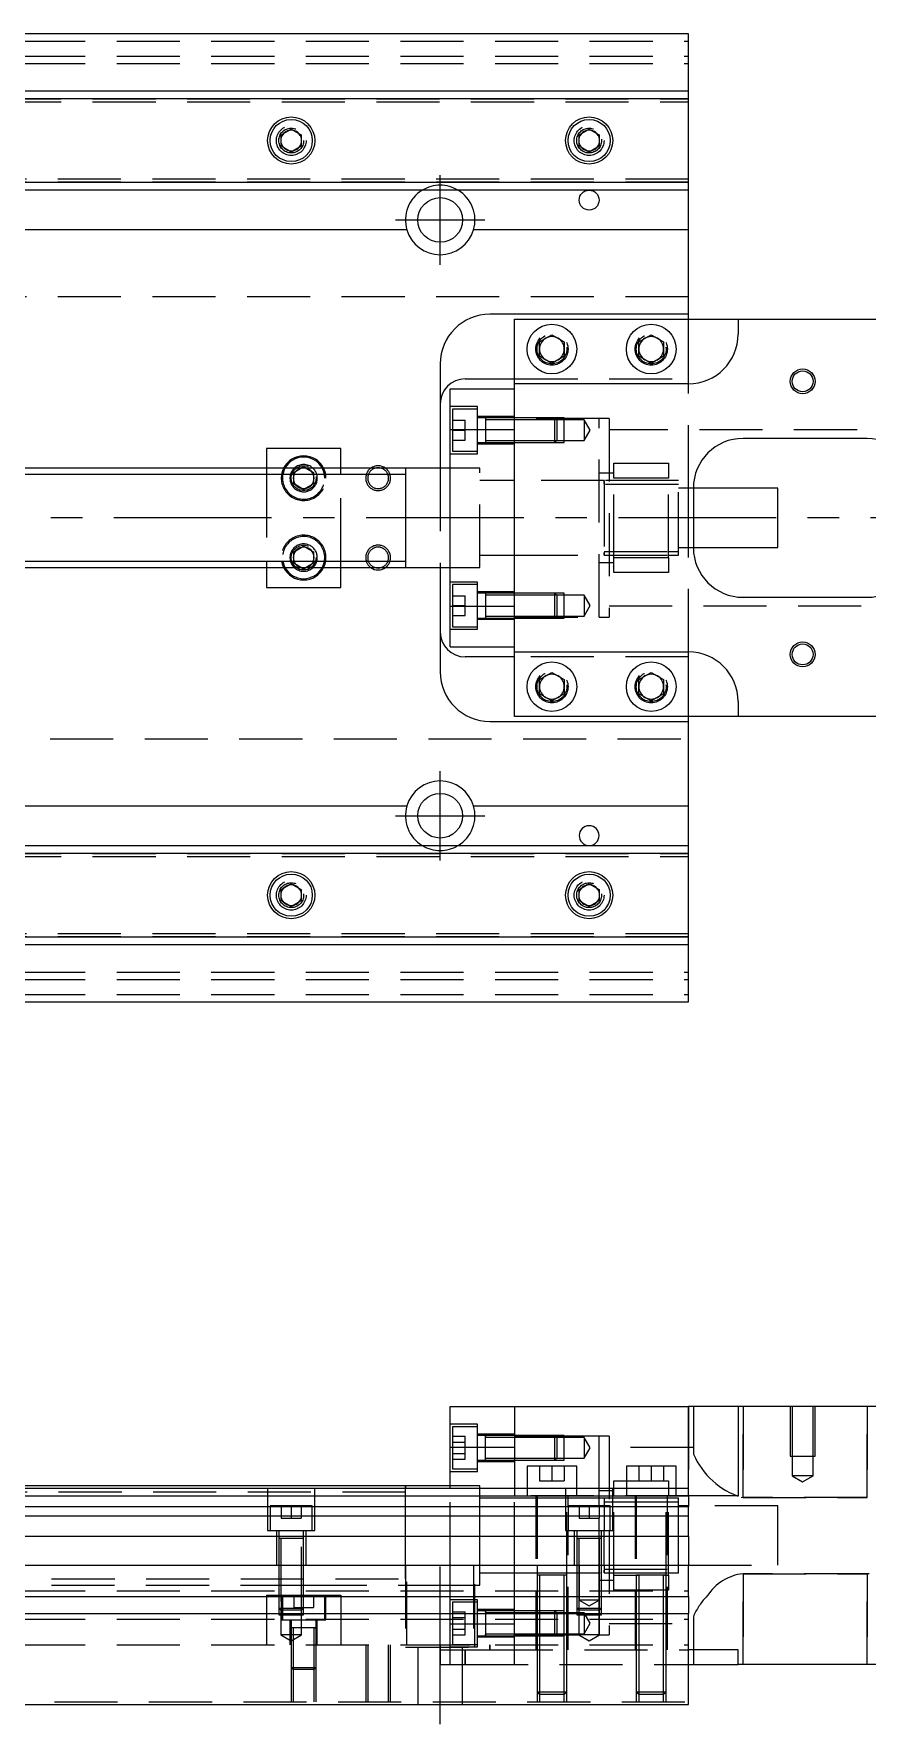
# Model space of a CAD drawing. Extents: x -20 to 1050, y -281 to 102.
# Drawn here: x 688.2 to 856, y -243 to 97.5 of the extents above; entities that cross this region are included whole.
import ezdxf

# ---------------------------------------------------------------- set-up
doc = ezdxf.new("R2010")
doc.units = 0
doc.linetypes.add('CENTER', pattern=[50.8, 31.75, -6.35, 6.35, -6.35])
doc.linetypes.add('DASHED', pattern=[19.05, 12.7, -6.35])
doc.layers.get('0').update_dxf_attribs({"linetype": 'CONTINUOUS'})
doc.layers.add('CENTER', color=1, linetype='CENTER')

msp = doc.modelspace()

# ---------------------------------------------------------------- linework, layer by layer
at = {"color": 3, "linetype": 'DASHED'}
for p, q in [((0, 96), (820, 96)), ((0, 93), (820, 93)), ((0, 91.5), (820, 91.5)), ((509.5, 84.403994), (820, 84.403994)), ((509.5, 83.8), (820, 83.8)), ((737.5, 76), (737.534018, 76.411016)), ((802.483582, 76.286038), (802.5, 76)), ((820, 68.2), (509.5, 68.2)), ((820, 67.596006), (509.5, 67.596006)), ((820, 44.5), (5.640312, 44.5)), ((820, 28), (820, 40)), ((795.477798, 34.364306), (795.5, 34)), ((815.477798, 34.364306), (815.5, 34)), ((785, 28), (820, 28)), ((820, 27), (820, 28)), ((785, 17.78342), (785, 26)), ((820, 6), (820, 27)), ((777.5, 22.42767), (772, 22.42767)), ((772.5, 21.92767), (772.5, 13.42767)), ((777.5, 21.92767), (772.5, 21.92767)), ((777.5, 12.92767), (777.5, 22.42767)), ((772.5, 19.67767), (775, 19.67767)), ((772.5, 17.67767), (775, 17.67767)), ((775, 17.67767), (775, 19.67767)), ((775, 15.67767), (775, 17.67767)), ((785, 20.42767), (777.5, 20.42767)), ((779.1, 20.17767), (777.5, 20.17767)), ((779.1, 20.17767), (779.095, 20.17767)), ((779.1, 20.17767), (779.1, 19.92022)), ((779.105, 20.17767), (779.1, 20.17767)), ((784.99998, 20.17767), (779.1, 20.17767)), ((779.1, 19.92022), (779.1, 15.435068)), ((784.99998, 19.77767), (779.1, 19.77767)), ((793.1, 20.17767), (785, 20.17767)), ((793.1, 20.177664), (785, 20.177664)), ((802, 20), (785, 20)), ((793.5, 19.77767), (785, 19.77767)), ((793.1, 15.17767), (793.1, 20.17767)), ((793.5, 19.77767), (793.1, 20.17767)), ((795, 20.177664), (793.10002, 20.177664)), ((793.5, 19.77767), (793.5, 15.57767)), ((795, 19.77767), (793.50002, 19.77767)), ((795, 15.177674), (795, 20.177664)), ((799, 19.77767), (795, 19.77767)), ((799, 19.77767), (799, 15.57767)), ((800.212436, 17.67767), (799, 19.77767)), ((799, 15.57767), (800.212436, 17.67767)), ((802, -20), (802, 20)), ((804, 20), (802, 20)), ((804, 20), (804, -20)), ((873, 17.75), (804, 17.75)), ((772.5, 15.67767), (775, 15.67767)), ((777.5, 15.17767), (779.1, 15.17767)), ((777.5, 14.92767), (785, 14.92767)), ((779.095, 15.17767), (779.1, 15.17767)), ((779.1, 15.57767), (784.99998, 15.57767)), ((779.1, 15.435068), (779.1, 15.17767)), ((779.1, 15.17767), (779.105, 15.17767)), ((779.1, 15.17767), (784.99998, 15.17767)), ((785, 15.57767), (793.5, 15.57767)), ((785, 15.177674), (793.1, 15.177674)), ((785, 15.17767), (793.1, 15.17767)), ((793.1, 15.17767), (793.5, 15.57767)), ((793.10002, 15.177674), (795, 15.177674)), ((793.50002, 15.57767), (795, 15.57767)), ((795, 15.57767), (799, 15.57767)), ((772, 12.92767), (777.5, 12.92767)), ((772.5, 13.42767), (777.5, 13.42767)), ((805, 11), (816, 11)), ((805, 8), (805, 11)), ((816, 11), (816, 8)), ((735, 10), (735, 8.75)), ((735, 8.75), (735, -8.75)), ((740.5, 9.1547), (741.964102, 10)), ((740.5, 8.75), (740.5, 9.1547)), ((740.5, 6.8453), (740.5, 8.75)), ((742.5, 5.690598), (740.5, 6.8453)), ((744.5, 6.8453), (742.5, 5.690598)), ((743.035898, 10), (744.5, 9.1547)), ((744.5, 9.1547), (744.5, 8.75)), ((744.5, 8.75), (744.5, 6.8453)), ((744.983582, 8.286038), (745, 8)), ((750, 8.75), (750, 10)), ((750, -8.75), (750, 8.75)), ((763, 10), (762.995, 10)), ((763.005, 10), (763, 10)), ((770, 10), (770, -10)), ((778, 10), (772, 10)), ((778, -10), (778, 10)), ((785, 7.5), (778, 7.5)), ((803.005, 7.5), (785, 7.5)), ((805, 9), (802, 9)), ((816, 7.5), (802.995, 7.5)), ((803, 6.950984), (803, 7.5)), ((803, 7.5), (803, 6.951128)), ((803, 6.951128), (803, -6.950984)), ((816, 8), (805, 8)), ((805, -8), (805, 8)), ((816, -8), (816, 8)), ((818, 7.5), (816, 7.5)), ((818, -7.5), (818, 7.5)), ((816, 6.75), (803, 6.75)), ((818, 6.75), (816, 6.75)), ((821, 6), (818, 6)), ((820, -6), (820, 6)), ((740.5, -6.8453), (742.5, -5.690598)), ((742.5, -5.690598), (744.5, -6.8453)), ((803, -6.75), (816, -6.75)), ((816, -6.75), (818, -6.75)), ((818, -6), (821, -6)), ((820, -27), (820, -6)), ((735, -8.75), (735, -10)), ((740, -8), (740.018502, -7.696412)), ((740.5, -8.75), (740.5, -6.8453)), ((740.5, -9.1547), (740.5, -8.75)), ((741.964102, -10), (740.5, -9.1547)), ((744.5, -9.1547), (743.035898, -10)), ((744.5, -6.8453), (744.5, -8.75)), ((744.5, -8.75), (744.5, -9.1547)), ((750, -10), (750, -8.75)), ((762.995, -10), (763, -10)), ((763, -10), (763.005, -10)), ((772, -10), (778, -10)), ((778, -7.5), (785, -7.5)), ((785, -7.5), (803.005, -7.5)), ((802, -9), (805, -9)), ((802.995, -7.5), (816, -7.5)), ((803, -7.499332), (803, -6.950962)), ((803, -6.950984), (803, -7.5)), ((803, -7.5), (803, -7.499332)), ((805, -8), (816, -8)), ((805, -11), (805, -8)), ((816, -7.5), (818, -7.5)), ((816, -8), (816, -11)), ((777.5, -12.92767), (772, -12.92767)), ((772.5, -13.42767), (772.5, -21.92767)), ((777.5, -13.42767), (772.5, -13.42767)), ((777.5, -22.42767), (777.5, -12.92767)), ((816, -11), (805, -11)), ((772.5, -15.67767), (775, -15.67767)), ((775, -17.67767), (775, -15.67767)), ((785, -14.92767), (777.5, -14.92767)), ((779.1, -15.17767), (777.5, -15.17767)), ((779.1, -15.17767), (779.095, -15.17767)), ((779.1, -15.17767), (779.1, -15.435118)), ((784.99998, -15.17767), (779.1, -15.17767)), ((779.105, -15.17767), (779.1, -15.17767)), ((779.1, -15.435118), (779.1, -19.920272)), ((784.99998, -15.57767), (779.1, -15.57767)), ((793.1, -15.17767), (785, -15.17767)), ((793.1, -15.177674), (785, -15.177674)), ((793.5, -15.57767), (785, -15.57767)), ((793.1, -20.17767), (793.1, -15.17767)), ((793.5, -15.57767), (793.1, -15.17767)), ((795, -15.177674), (793.10002, -15.177674)), ((793.5, -15.57767), (793.5, -19.77767)), ((795, -15.57767), (793.50002, -15.57767)), ((795, -20.177664), (795, -15.177674)), ((799, -15.57767), (795, -15.57767)), ((799, -15.57767), (799, -19.77767)), ((800.212436, -17.67767), (799, -15.57767)), ((772.5, -17.67767), (775, -17.67767)), ((772.5, -19.67767), (775, -19.67767)), ((775, -19.67767), (775, -17.67767)), ((777.5, -20.17767), (779.1, -20.17767)), ((777.5, -20.42767), (785, -20.42767)), ((779.095, -20.17767), (779.1, -20.17767)), ((779.1, -19.77767), (784.99998, -19.77767)), ((779.1, -19.920272), (779.1, -20.17767)), ((779.1, -20.17767), (784.99998, -20.17767)), ((779.1, -20.17767), (779.105, -20.17767)), ((785, -26), (785, -17.78342)), ((785, -19.77767), (793.5, -19.77767)), ((785, -20), (802, -20)), ((785, -20.177664), (793.1, -20.177664)), ((785, -20.17767), (793.1, -20.17767)), ((793.1, -20.17767), (793.5, -19.77767)), ((793.10002, -20.177664), (795, -20.177664)), ((793.50002, -19.77767), (795, -19.77767)), ((795, -19.77767), (799, -19.77767)), ((799, -19.77767), (800.212436, -17.67767)), ((802, -20), (804, -20)), ((804, -17.75), (873, -17.75)), ((772, -22.42767), (777.5, -22.42767)), ((772.5, -21.92767), (777.5, -21.92767)), ((820, -28), (820, -27)), ((820, -28), (785, -28)), ((820, -40), (820, -28)), ((795.477798, -33.635694), (795.5, -34)), ((815.477798, -33.635694), (815.5, -34)), ((5.640312, -44.5), (820, -44.5)), ((509.5, -67.596006), (820, -67.596006)), ((509.5, -68.2), (820, -68.2)), ((742.483582, -75.713962), (742.5, -76)), ((802.483582, -75.713962), (802.5, -76)), ((820, -83.8), (509.5, -83.8)), ((820, -84.403994), (509.5, -84.403994)), ((0, -91.5), (820, -91.5)), ((0, -93), (820, -93)), ((0, -96), (820, -96)), ((820, -178.98), (820, -195.48)), ((821, -178.98), (821, -188.274836)), ((831, -197.294786), (831, -178.98)), ((831, -178.98), (831, -197.294786)), ((840.500006, -178.98), (840.500006, -188.98)), ((840.9, -178.98), (840.9, -188.98)), ((845.1, -188.98), (845.1, -178.98)), ((845.499994, -188.98), (845.499994, -178.98)), ((856, -178.98), (856, -197.294786)), ((856, -197.294786), (856, -178.98)), ((777.5, -182.55233), (772, -182.55233)), ((772.5, -183.05233), (772.5, -187.30233)), ((777.5, -183.05233), (772.5, -183.05233)), ((777.5, -187.30233), (777.5, -182.55233)), ((772.5, -184.99293), (775, -184.99293)), ((772.5, -186.14763), (775, -186.14763)), ((775, -186.14763), (775, -184.99293)), ((775, -188.457032), (775, -186.14763)), ((785, -184.55233), (777.5, -184.55233)), ((779.105, -184.80233), (777.5, -184.80233)), ((784.99998, -184.80233), (779.095, -184.80233)), ((779.1, -184.80233), (779.1, -185.05978)), ((779.1, -189.80233), (779.1, -184.80233)), ((784.99998, -185.20233), (779.1, -185.20233)), ((793.1, -184.80233), (785, -184.80233)), ((793.100006, -184.802336), (785, -184.802336)), ((793.27767, -184.98), (785, -184.98)), ((793.5, -185.20233), (785, -185.20233)), ((793.1, -187.30233), (793.1, -184.80233)), ((793.5, -185.20233), (793.1, -184.80233)), ((795, -184.802336), (793.10002, -184.802336)), ((802, -184.98), (793.27767, -184.98)), ((793.5, -185.20233), (793.5, -187.30233)), ((795, -185.20233), (793.50002, -185.20233)), ((795, -189.802326), (795, -184.802336)), ((799, -185.20233), (795, -185.20233)), ((799, -185.20233), (799, -187.30233)), ((800.212436, -187.30233), (799, -185.20233)), ((802, -195.48), (802, -184.98)), ((804, -184.98), (802, -184.98)), ((804, -184.98), (804, -224.98)), ((821, -187.23), (804, -187.23)), ((772.5, -187.30233), (772.5, -191.55233)), ((772.5, -188.457032), (775, -188.457032)), ((772.5, -189.611732), (775, -189.611732)), ((775, -189.611732), (775, -188.457032)), ((777.5, -192.05233), (777.5, -187.30233)), ((777.5, -189.80233), (779.105, -189.80233)), ((777.5, -190.05233), (785, -190.05233)), ((779.095, -189.80233), (784.99998, -189.80233)), ((779.1, -189.40233), (784.99998, -189.40233)), ((785, -189.40233), (793.5, -189.40233)), ((785, -189.802326), (793.100006, -189.802326)), ((785, -189.80233), (793.1, -189.80233)), ((793.1, -189.80233), (793.1, -187.30233)), ((793.1, -189.80233), (793.5, -189.40233)), ((793.10002, -189.802326), (795, -189.802326)), ((793.5, -187.30233), (793.5, -189.40233)), ((793.50002, -189.40233), (795, -189.40233)), ((795, -189.40233), (799, -189.40233)), ((799, -187.30233), (799, -189.40233)), ((799, -189.40233), (800.212436, -187.30233)), ((821, -188.274836), (821.035862, -188.603408)), ((840.500006, -188.98), (845.499994, -188.98)), ((840.9, -188.98), (840.9, -192.98)), ((845.1, -192.98), (845.1, -188.98)), ((772, -192.05233), (777.5, -192.05233)), ((772.5, -191.55233), (777.5, -191.55233)), ((790, -190.98), (790, -193.98)), ((790, -193.98), (792.5, -193.98)), ((792.5, -190.98), (792.5, -193.98)), ((792.5, -193.98), (795, -193.98)), ((795, -190.98), (795, -193.98)), ((805, -193.98), (807.5, -193.98)), ((805, -195.48), (805, -193.98)), ((807.5, -193.98), (810, -193.98)), ((810, -190.98), (810, -193.98)), ((810, -193.98), (812.5, -193.98)), ((812.5, -190.98), (812.5, -193.98)), ((812.5, -193.98), (815, -193.98)), ((815, -190.98), (815, -193.98)), ((815, -193.98), (816, -193.98)), ((816, -193.98), (816, -195.48)), ((845.1, -192.98), (840.9, -192.98)), ((840.9, -192.98), (843, -194.192436)), ((843, -194.192436), (845.1, -192.98)), ((763, -196.23), (25, -196.23)), ((735.25, -195.48), (735.25, -203.98)), ((744.75, -203.98), (744.75, -195.48)), ((763, -205.180066), (763, -195.477168)), ((778, -194.98), (772, -194.98)), ((772, -210.98), (772, -195.48)), ((778, -204.98), (778, -194.98)), ((778, -204.98), (778, -194.98)), ((785, -195.48), (785, -196.98)), ((820, -196.98), (785, -196.98)), ((785, -210.98), (785, -196.98)), ((787.5, -195.48), (787.5, -196.98)), ((789.25, -196.98), (789.25, -227.98)), ((789.5, -196.98), (789.5, -210.98)), ((795.25, -195.48), (795.25, -203.98)), ((795.5, -212.985), (795.5, -196.98)), ((795.75, -198.98), (795.75, -196.98)), ((797.5, -196.98), (797.5, -195.48)), ((802, -196.98), (802, -195.48)), ((805, -195.98), (802, -195.98)), ((802, -198.98), (802, -196.98)), ((804.75, -203.98), (804.75, -195.48)), ((805, -196.98), (805, -195.48)), ((805, -212.98), (805, -196.98)), ((807.5, -195.48), (807.5, -196.98)), ((809.25, -196.98), (809.25, -227.98)), ((809.5, -196.98), (809.5, -212.985)), ((815.5, -212.985), (815.5, -196.98)), ((815.75, -227.98), (815.75, -196.98)), ((816, -195.48), (816, -196.98)), ((816, -212.98), (816, -196.98)), ((817.5, -196.98), (817.5, -195.48)), ((830.61503, -197.279374), (831, -197.294786)), ((856, -197.294786), (831, -197.294786)), ((831, -197.294786), (856, -197.294786)), ((744.25, -198.98), (735.75, -198.98)), ((735.75, -198.98), (735.75, -203.98)), ((738, -198.98), (738, -201.48)), ((740, -198.98), (740, -201.48)), ((742, -198.98), (742, -201.48)), ((744.25, -203.98), (744.25, -198.98)), ((785, -197.48), (778, -197.48)), ((789.5, -197.48), (785, -197.48)), ((795.5, -197.48), (789.5, -197.48)), ((802, -197.48), (795.5, -197.48)), ((804.25, -198.98), (795.75, -198.98)), ((795.75, -198.98), (795.75, -203.98)), ((798, -198.98), (798, -201.48)), ((800, -198.98), (800, -201.48)), ((803, -197.48), (802, -197.48)), ((802, -198.98), (802, -201.48)), ((803, -197.48), (802.995, -197.48)), ((803, -197.48), (803, -198.029038)), ((805, -197.48), (803, -197.48)), ((803.005, -197.48), (803, -197.48)), ((803, -198.029038), (803, -198.97884)), ((805, -198.23), (803, -198.23)), ((803, -198.97884), (803, -203.879728)), ((804.25, -203.98), (804.25, -198.98)), ((809.5, -197.48), (805, -197.48)), ((809.5, -198.23), (805, -198.23)), ((815.5, -197.48), (809.5, -197.48)), ((815.5, -198.23), (809.5, -198.23)), ((816, -197.48), (815.5, -197.48)), ((816, -198.23), (815.5, -198.23)), ((818, -197.48), (816, -197.48)), ((818, -198.23), (816, -198.23)), ((818, -204.98), (818, -197.48)), ((820, -198.98), (818, -198.98)), ((838, -198.98), (820, -198.98)), ((838, -204.98), (838, -198.98)), ((735.25, -203.98), (744.75, -203.98)), ((737, -203.98), (737, -210.98)), ((737.5, -203.98), (737.5, -205.58)), ((738, -201.48), (740, -201.48)), ((740, -201.48), (742, -201.48)), ((742.5, -205.58), (742.5, -203.98)), ((743, -210.98), (743, -203.98)), ((795.25, -203.98), (804.75, -203.98)), ((795.75, -227.98), (795.75, -203.98)), ((797, -203.98), (797, -210.98)), ((797.5, -203.98), (797.5, -205.58)), ((798, -201.48), (800, -201.48)), ((800, -201.48), (802, -201.48)), ((802, -204.98), (802, -201.48)), ((802.5, -205.58), (802.5, -203.98)), ((803, -210.98), (803, -203.98)), ((737.5, -205.575), (737.5, -205.58)), ((742.5, -205.58), (737.5, -205.58)), ((737.5, -205.58), (737.5, -205.585)), ((737.5, -205.58), (737.5, -210.97998)), ((737.9, -205.58), (737.9, -219.98)), ((742.1, -219.98), (742.1, -205.58)), ((742.5, -205.58), (742.5, -205.575)), ((742.5, -205.585), (742.5, -205.58)), ((742.5, -210.97998), (742.5, -205.58)), ((763, -213.73), (763, -205.180066)), ((778, -214.98), (778, -204.98)), ((778, -214.98), (778, -204.98)), ((797.5, -205.575), (797.5, -205.58)), ((797.5, -205.58), (797.757448, -205.58)), ((802.5, -205.58), (797.5, -205.58)), ((797.5, -205.58), (797.5, -205.585)), ((797.5, -205.58), (797.5, -210.97998)), ((797.9, -205.58), (797.9, -210.97998)), ((802, -210.98), (802, -204.98)), ((802.1, -210.97998), (802.1, -205.58)), ((802.5, -205.58), (802.5, -205.575)), ((802.5, -205.585), (802.5, -205.58)), ((802.5, -210.97998), (802.5, -205.58)), ((818, -212.48), (818, -204.98)), ((838, -210.98), (838, -204.98)), ((737.5, -210.98), (737.5, -217.28)), ((737.500006, -210.98), (737.500006, -217.28)), ((742.499994, -217.28), (742.499994, -210.98)), ((742.5, -217.28), (742.5, -210.98)), ((763, -210.98), (763, -227.48)), ((763.291796, -226.98), (763.291796, -210.98)), ((772, -217.28), (772, -210.98)), ((776.708204, -210.98), (776.708204, -226.98)), ((777, -227.48), (777, -210.98)), ((785, -217.28), (785, -210.98)), ((789.5, -210.98), (789.5, -212.98)), ((797.5, -210.98), (797.5, -217.28)), ((797.500006, -210.98), (797.500006, -217.28)), ((797.9, -210.98), (797.9, -217.28)), ((798, -210.98), (798, -217.98)), ((802, -217.98), (802, -210.98)), ((802.1, -217.28), (802.1, -210.98)), ((802.499994, -217.28), (802.499994, -210.98)), ((802.5, -217.28), (802.5, -210.98)), ((803, -211.081716), (803, -211.931128)), ((820, -210.98), (838, -210.98)), ((25, -213.73), (763, -213.73)), ((778, -212.48), (785, -212.48)), ((785, -212.48), (789.5, -212.48)), ((789.5, -212.48), (803.005, -212.48)), ((789.5, -212.975), (789.5, -212.98)), ((795.5, -212.98), (789.5, -212.98)), ((789.5, -212.98), (789.5, -212.985)), ((789.5, -212.98), (789.5, -217.28)), ((790, -212.98), (790, -217.28)), ((795, -220.68), (795, -212.98)), ((795.5, -220.68), (795.5, -212.975)), ((802, -213.98), (805, -213.98)), ((802.995, -212.48), (816, -212.48)), ((803, -211.73), (818, -211.73)), ((803, -212.479332), (803, -211.930962)), ((803, -211.931128), (803, -212.48)), ((803, -212.48), (803, -212.479332)), ((803.005, -212.48), (816, -212.48)), ((805, -212.98), (809.39999, -212.98)), ((805, -215.98), (805, -212.98)), ((809.39999, -212.98), (809.499994, -212.98)), ((809.5, -212.975), (809.5, -220.68)), ((809.5, -212.98), (809.84965, -212.98)), ((809.849602, -212.98), (809.5, -212.98)), ((815.15035, -212.98), (809.849602, -212.98)), ((815.150204, -212.98), (815.5, -212.98)), ((815.5, -212.98), (815.15035, -212.98)), ((815.5, -220.68), (815.5, -212.975)), ((815.500006, -212.98), (815.60001, -212.98)), ((815.60001, -212.98), (816, -212.98)), ((816, -212.48), (818, -212.48)), ((816, -212.98), (816, -215.98)), ((831, -212.665214), (856, -212.665214)), ((856, -212.665214), (831, -212.665214)), ((831, -230.98), (831, -212.665214)), ((831, -212.665214), (831, -230.98)), ((856, -212.665214), (856, -230.98)), ((856, -230.98), (856, -212.665214)), ((856.383512, -212.680578), (856, -212.665214)), ((0, -216.13), (820, -216.13)), ((425, -214.98), (737.5, -214.98)), ((735, -216.98), (735, -217.28)), ((735, -216.98), (737.5, -216.98)), ((735, -217.28), (735, -220.68)), ((737.5, -214.98), (737.9, -214.98)), ((737.5, -216.98), (737.9, -216.98)), ((737.5, -217.28), (737.5, -219.58)), ((737.500006, -217.28), (737.500006, -219.580006)), ((737.9, -214.98), (742.1, -214.98)), ((737.9, -216.98), (742.1, -216.98)), ((738, -216.98), (738, -221.98)), ((738.25, -216.98), (738.25, -217.28)), ((738.25, -217.28), (738.25, -219.98)), ((740.5, -216.98), (740.5, -219.48)), ((742.1, -214.98), (742.5, -214.98)), ((742.1, -216.98), (742.5, -216.98)), ((742.499994, -219.580006), (742.499994, -217.28)), ((742.5, -214.98), (763.005, -214.98)), ((742.5, -216.98), (750, -216.98)), ((742.5, -219.58), (742.5, -217.28)), ((744.5, -216.98), (744.5, -219.48)), ((746.75, -217.28), (746.75, -216.98)), ((746.75, -220.68), (746.75, -217.28)), ((747, -221.98), (747, -216.98)), ((750, -216.98), (750, -217.28)), ((750, -217.28), (750, -220.68)), ((762.995, -214.98), (763.291796, -214.98)), ((763.291796, -214.98), (772, -214.98)), ((772, -214.98), (778, -214.98)), ((772, -220.68), (772, -217.28)), ((785, -220.68), (785, -217.28)), ((789.5, -217.28), (789.5, -220.68)), ((790, -217.28), (790, -220.68)), ((797.5, -217.28), (797.5, -219.58)), ((797.500006, -217.28), (797.500006, -219.580006)), ((797.9, -217.28), (797.9, -219.98)), ((802.1, -219.98), (802.1, -217.28)), ((802.499994, -219.580006), (802.499994, -217.28)), ((802.5, -219.58), (802.5, -217.28)), ((816, -215.98), (805, -215.98)), ((735, -220.68), (735, -226.98)), ((737.5, -219.58), (742.5, -219.58)), ((737.5, -219.58), (737.9, -219.98)), ((737.500006, -219.58002), (737.500006, -220.68)), ((737.500006, -220.68), (737.500006, -220.98)), ((737.500006, -220.98), (742.499994, -220.98)), ((742.1, -219.98), (737.9, -219.98)), ((737.9, -219.98002), (737.9, -220.98)), ((737.9, -220.98), (737.9, -224.98)), ((738.25, -219.98), (738.25, -220.68)), ((738.25, -220.68), (738.25, -220.98)), ((738.25, -220.98), (738.25, -221.98)), ((740.5, -219.48), (742.5, -219.48)), ((742.1, -219.98), (742.5, -219.58)), ((742.1, -220.98), (742.1, -219.98002)), ((742.1, -224.98), (742.1, -220.98)), ((742.499994, -220.68), (742.499994, -219.58002)), ((742.499994, -220.98), (742.499994, -220.68)), ((742.5, -219.48), (744.5, -219.48)), ((746.75, -221.98), (746.75, -220.68)), ((750, -220.68), (750, -226.98)), ((777.5, -217.90767), (772, -217.90767)), ((772, -222.76342), (772, -220.68)), ((772.5, -218.40767), (772.5, -220.68)), ((777.5, -218.40767), (772.5, -218.40767)), ((772.5, -220.348268), (775, -220.348268)), ((772.5, -220.68), (772.5, -222.65767)), ((775, -221.502968), (775, -220.348268)), ((777.5, -222.65767), (777.5, -217.90767)), ((785, -219.90767), (777.5, -219.90767)), ((779.105, -220.15767), (777.5, -220.15767)), ((784.99998, -220.15767), (779.095, -220.15767)), ((779.1, -220.15767), (779.1, -220.415118)), ((779.1, -220.415136), (779.1, -220.15767)), ((779.1, -220.415118), (779.1, -220.679906)), ((784.99998, -220.55767), (779.1, -220.55767)), ((779.1, -220.679906), (779.1, -222.65767)), ((789.5, -220.15767), (785, -220.15767)), ((789.5, -220.157674), (785, -220.157674)), ((789.5, -220.55767), (785, -220.55767)), ((785, -227.98), (785, -220.68)), ((790, -220.15767), (789.5, -220.15767)), ((790, -220.157674), (789.5, -220.157674)), ((790, -220.55767), (789.5, -220.55767)), ((789.5, -220.68), (789.5, -227.97998)), ((793.1, -220.15767), (790, -220.15767)), ((793.100006, -220.157674), (790, -220.157674)), ((793.5, -220.55767), (790, -220.55767)), ((790, -220.68), (790, -227.97998)), ((793.1, -220.68), (793.1, -220.15767)), ((793.5, -220.55767), (793.1, -220.15767)), ((793.1, -222.65767), (793.1, -220.68)), ((795, -220.157674), (793.10002, -220.157674)), ((793.5, -220.55767), (793.5, -220.68)), ((793.5, -220.68), (793.5, -222.65767)), ((795, -220.55767), (793.50002, -220.55767)), ((799, -220.55767), (795, -220.55767)), ((795, -227.97998), (795, -220.68)), ((795.5, -227.97998), (795.5, -220.68)), ((797.5, -219.58), (802.5, -219.58)), ((797.5, -219.58), (797.9, -219.98)), ((797.500006, -219.58002), (797.500006, -220.68)), ((797.500006, -220.68), (797.500006, -220.98)), ((797.500006, -220.98), (802.499994, -220.98)), ((802.1, -219.98), (797.9, -219.98)), ((797.9, -219.98002), (797.9, -220.98)), ((797.9, -220.98), (797.9, -224.98)), ((802, -217.98), (798, -217.98)), ((798, -217.98), (800, -219.1347)), ((799, -220.55767), (799, -222.65767)), ((800.212436, -222.65767), (799, -220.55767)), ((800, -219.1347), (802, -217.98)), ((802, -219.98), (802, -217.98)), ((802, -220.68), (802, -219.98)), ((802, -220.98), (802, -220.68)), ((802, -224.98), (802, -220.98)), ((802.1, -219.98), (802.5, -219.58)), ((802.1, -220.98), (802.1, -219.98002)), ((802.1, -224.98), (802.1, -220.98)), ((802.499994, -220.68), (802.499994, -219.58002)), ((802.499994, -220.98), (802.499994, -220.68)), ((809.5, -220.68), (809.5, -227.97998)), ((815.5, -227.97998), (815.5, -220.68)), ((821.119076, -221.049652), (821.02814, -221.396646)), ((0, -221.83), (820, -221.83)), ((738, -221.98), (747, -221.98)), ((739.75, -221.98), (739.75, -226.98)), ((740, -221.98), (740, -223.58)), ((740, -223.575), (740, -223.58)), ((745, -223.58), (740, -223.58)), ((740, -223.58), (740, -223.585)), ((740, -223.58), (740, -226.97998)), ((740.4, -223.58), (740.4, -231.98)), ((744.6, -231.98), (744.6, -223.58)), ((744.742602, -223.58), (745, -223.58)), ((745, -223.58), (745, -221.98)), ((745, -223.58), (745, -223.575)), ((745, -223.585), (745, -223.58)), ((745, -226.97998), (745, -223.58)), ((745.25, -226.98), (745.25, -221.98)), ((772, -222.76342), (776.708204, -222.76342)), ((772, -226.98), (772, -222.76342)), ((772.5, -221.502968), (775, -221.502968)), ((772.5, -222.65767), (772.5, -226.90767)), ((772.5, -223.81237), (775, -223.81237)), ((775, -223.81237), (775, -221.502968)), ((775, -224.96707), (775, -223.81237)), ((776.708204, -222.76342), (785, -222.76342)), ((777.5, -227.40767), (777.5, -222.65767)), ((779.1, -222.65767), (779.1, -224.900272)), ((793.1, -225.15767), (793.1, -222.65767)), ((793.5, -222.65767), (793.5, -224.75767)), ((799, -222.65767), (799, -224.75767)), ((799, -224.75767), (800.212436, -222.65767)), ((804, -222.73), (821, -222.73)), ((821.02814, -221.396646), (821, -221.685164)), ((821, -221.685164), (821, -230.98)), ((0, -226.98), (820, -226.98)), ((742.1, -224.98), (737.9, -224.98)), ((737.9, -224.98), (740, -226.192436)), ((740, -226.192436), (742.1, -224.98)), ((740, -226.98), (740, -231.58)), ((740.000006, -226.98), (740.000006, -231.580006)), ((744.999994, -231.580006), (744.999994, -226.98)), ((745, -231.58), (745, -226.98)), ((755.000006, -226.98), (755.000006, -238.48)), ((755.4, -226.98), (755.4, -238.48)), ((759.6, -238.48), (759.6, -226.98)), ((759.999994, -238.48), (759.999994, -226.98)), ((763, -227.48), (777, -227.48)), ((763.291796, -226.98), (776.708204, -226.98)), ((765.5, -227.48), (765.5, -238.98)), ((770, -226.98), (770, -227.98)), ((770, -227.98), (780, -227.98)), ((770, -227.98), (770, -230.98)), ((772, -230.98), (772, -226.98)), ((772, -227.40767), (777.5, -227.40767)), ((772.5, -224.96707), (775, -224.96707)), ((772.5, -226.90767), (777.5, -226.90767)), ((774.5, -238.98), (774.5, -227.48)), ((775, -230.98), (775, -227.98)), ((775, -227.98), (775, -230.98)), ((777.5, -225.15767), (779.105, -225.15767)), ((777.5, -225.40767), (785, -225.40767)), ((779.095, -225.15767), (784.99998, -225.15767)), ((779.1, -224.75767), (784.99998, -224.75767)), ((779.1, -225.15767), (779.1, -224.90022)), ((779.1, -225.15767), (779.1, -224.90022)), ((779.1, -224.900272), (779.1, -225.15767)), ((779.1, -224.900272), (779.1, -225.15767)), ((780, -227.98), (780, -226.98)), ((780, -226.98), (780, -227.98)), ((780, -227.98), (820, -227.98)), ((785, -224.75767), (789.5, -224.75767)), ((785, -224.98), (789.5, -224.98)), ((785, -225.157664), (789.5, -225.157664)), ((785, -225.15767), (789.5, -225.15767)), ((785, -230.98), (785, -227.98)), ((789.5, -224.75767), (790, -224.75767)), ((789.5, -224.98), (790, -224.98)), ((789.5, -225.157664), (790, -225.157664)), ((789.5, -225.15767), (790, -225.15767)), ((789.5, -227.98), (789.5, -236.48)), ((789.500006, -227.98), (789.500006, -236.480006)), ((790, -224.75767), (793.5, -224.75767)), ((790, -224.98), (793.27767, -224.98)), ((790, -225.157664), (793.100006, -225.157664)), ((790, -225.15767), (793.1, -225.15767)), ((790, -227.98), (790, -236.98)), ((793.1, -225.15767), (793.5, -224.75767)), ((793.10002, -225.157664), (795, -225.157664)), ((793.27767, -224.98), (795, -224.98)), ((793.50002, -224.75767), (795, -224.75767)), ((795, -224.75767), (799, -224.75767)), ((795, -224.98), (795.5, -224.98)), ((795, -236.98), (795, -227.98)), ((795.499994, -236.480006), (795.499994, -227.98)), ((795.5, -224.98), (797.9, -224.98)), ((795.5, -236.48), (795.5, -227.98)), ((802.1, -224.98), (797.9, -224.98)), ((797.9, -224.98), (800, -226.192436)), ((800, -226.192436), (802.1, -224.98)), ((802.1, -224.98), (804, -224.98)), ((809.5, -227.98), (809.5, -236.48)), ((809.500006, -227.98), (809.500006, -236.480006)), ((815.499994, -236.480006), (815.499994, -227.98)), ((815.5, -236.48), (815.5, -227.98)), ((770, -230.98), (775, -230.98)), ((775, -230.98), (820, -230.98)), ((740, -231.58), (745, -231.58)), ((740, -231.58), (740.4, -231.98)), ((740.000006, -231.58002), (740.000006, -238.48)), ((744.6, -231.98), (740.4, -231.98)), ((740.4, -231.98002), (740.4, -238.48)), ((744.6, -231.98), (745, -231.58)), ((744.6, -238.48), (744.6, -231.98002)), ((744.999994, -238.48), (744.999994, -231.58002)), ((789.5, -236.48), (795.5, -236.48)), ((789.5, -236.48), (790, -236.98)), ((789.500006, -236.48002), (789.500006, -238.48)), ((795, -236.98), (790, -236.98)), ((790, -236.98002), (790, -238.48)), ((795, -236.98), (795.5, -236.48)), ((795, -238.48), (795, -236.98002)), ((795.499994, -238.48), (795.499994, -236.48002)), ((809.5, -236.48), (815.5, -236.48)), ((809.5, -236.48), (810, -236.98)), ((809.500006, -236.48002), (809.500006, -238.48)), ((815, -236.98), (810, -236.98)), ((810, -236.98002), (810, -238.48)), ((815, -236.98), (815.5, -236.48)), ((815, -238.48), (815, -236.98002)), ((815.499994, -238.48), (815.499994, -236.48002)), ((6.499992, -238.48), (820, -238.48))]:
    msp.add_line(p, q, dxfattribs=at)
at = {"color": 7, "linetype": 'CONTINUOUS'}
for p, q in [((820, 97.5), (510, 97.5)), ((820, 86), (820, 97.5)), ((510, 86), (820, 86)), ((820, 84.460392), (820, 86)), ((510, 84.460392), (820, 84.460392)), ((820, 67.539608), (820, 84.460392)), ((738, 77.1547), (740, 78.309402)), ((738, 74.8453), (738, 77.1547)), ((740, 78.309402), (742, 77.1547)), ((742, 77.1547), (742, 74.8453)), ((798, 77.1547), (800, 78.309402)), ((798, 74.8453), (798, 77.1547)), ((800, 78.309402), (802, 77.1547)), ((802, 77.1547), (802, 74.8453)), ((740, 73.690598), (738, 74.8453)), ((742, 74.8453), (740, 73.690598)), ((800, 73.690598), (798, 74.8453)), ((802, 74.8453), (800, 73.690598)), ((820, 67.539608), (510, 67.539608)), ((820, 66), (510, 66)), ((820, 66), (820, 67.539608)), ((820, 58), (820, 66)), ((763.291796, 58), (656.708204, 58)), ((820, 58), (776.708204, 58)), ((820, 41), (820, 58)), ((820, 41), (780, 41)), ((820, 40), (820, 41)), ((785, 27), (785, 40)), ((785, 40), (830, 40)), ((830, 40), (830, 37)), ((830, 40), (866, 40)), ((790, 35.443376), (792.5, 36.886752)), ((790, 32.556624), (790, 35.443376)), ((792.5, 36.886752), (795, 35.443376)), ((795, 35.443376), (795, 32.556624)), ((810, 35.443376), (812.5, 36.886752)), ((810, 32.556624), (810, 35.443376)), ((812.5, 36.886752), (815, 35.443376)), ((815, 35.443376), (815, 32.556624)), ((770, 31), (770, 10)), ((792.5, 31.113248), (790, 32.556624)), ((795, 32.556624), (792.5, 31.113248)), ((812.5, 31.113248), (810, 32.556624)), ((815, 32.556624), (812.5, 31.113248)), ((775, 28), (785, 28)), ((772, 17.78342), (772, 26)), ((772, 26), (785, 26)), ((820, 27), (785, 27)), ((785, 17.78342), (785, 27)), ((772, -17.78342), (772, 17.78342)), ((772, 17.78342), (785, 17.78342)), ((785, -17.78342), (785, 17.78342)), ((785, -17.78342), (785, 17.78342)), ((735, 14), (735, 10)), ((750, 14), (735, 14)), ((750, 10), (750, 14)), ((856, 16), (831, 16)), ((741.964102, 10), (742.5, 10.309402)), ((742.5, 10.309402), (743.035898, 10)), ((763, 10), (510, 10)), ((763, 10.000006), (763, -10.000006)), ((772, 10), (763, 10)), ((821, 6), (821, -6)), ((838, 6), (821, 6)), ((838, -6), (838, 6)), ((821, -6), (838, -6)), ((510, -10), (763, -10)), ((735, -10), (735, -14)), ((742.5, -10.309402), (741.964102, -10)), ((743.035898, -10), (742.5, -10.309402)), ((750, -14), (750, -10)), ((763, -10), (772, -10)), ((770, -10), (770, -31)), ((735, -14), (750, -14)), ((831, -16), (856, -16)), ((772, -17.78342), (785, -17.78342)), ((772, -26), (772, -17.78342)), ((785, -27), (785, -17.78342)), ((772, -26), (785, -26)), ((785, -27), (820, -27)), ((785, -40), (785, -27)), ((785, -28), (775, -28)), ((790, -32.556624), (792.5, -31.113248)), ((790, -35.443376), (790, -32.556624)), ((792.5, -31.113248), (795, -32.556624)), ((795, -32.556624), (795, -35.443376)), ((810, -32.556624), (812.5, -31.113248)), ((810, -35.443376), (810, -32.556624)), ((812.5, -31.113248), (815, -32.556624)), ((815, -32.556624), (815, -35.443376)), ((792.5, -36.886752), (790, -35.443376)), ((795, -35.443376), (792.5, -36.886752)), ((812.5, -36.886752), (810, -35.443376)), ((815, -35.443376), (812.5, -36.886752)), ((830, -37), (830, -40)), ((830, -40), (785, -40)), ((820, -41), (820, -40)), ((866, -40), (830, -40)), ((780, -41), (820, -41)), ((820, -58), (820, -41)), ((656.708204, -58), (763.291796, -58)), ((776.708204, -58), (820, -58)), ((820, -66), (820, -58)), ((510, -66), (820, -66)), ((510, -67.539608), (820, -67.539608)), ((820, -67.539608), (820, -66)), ((820, -84.460392), (820, -67.539608)), ((738, -74.8453), (740, -73.690598)), ((738, -77.1547), (738, -74.8453)), ((740, -73.690598), (742, -74.8453)), ((742, -74.8453), (742, -77.1547)), ((798, -74.8453), (800, -73.690598)), ((798, -77.1547), (798, -74.8453)), ((800, -73.690598), (802, -74.8453)), ((802, -74.8453), (802, -77.1547)), ((740, -78.309402), (738, -77.1547)), ((742, -77.1547), (740, -78.309402)), ((800, -78.309402), (798, -77.1547)), ((802, -77.1547), (800, -78.309402)), ((820, -84.460392), (510, -84.460392)), ((820, -86), (820, -84.460392)), ((820, -86), (510, -86)), ((820, -97.5), (820, -86)), ((510, -97.5), (820, -97.5)), ((772, -187.19658), (772, -178.98)), ((772, -178.98), (785, -178.98)), ((785, -178.98), (820, -178.98)), ((785, -178.98), (785, -195.48)), ((820, -195.48), (820, -178.98)), ((830, -178.98), (820, -178.98)), ((830, -178.98), (830, -196.98)), ((866, -178.98), (830, -178.98)), ((772, -187.19658), (785, -187.19658)), ((772, -195.48), (772, -187.19658)), ((779.1, -184.802326), (779.1, -184.803182)), ((797.5, -190.98), (787.5, -190.98)), ((787.5, -190.98), (787.5, -195.48)), ((797.5, -195.48), (797.5, -190.98)), ((817.5, -190.98), (807.5, -190.98)), ((807.5, -190.98), (807.5, -195.48)), ((817.5, -195.48), (817.5, -190.98)), ((763, -194.98), (503.5, -194.98)), ((820, -195.48), (503.5, -195.48)), ((820, -197.019608), (503.5, -197.019608)), ((763, -194.98), (762.995, -194.98)), ((763, -194.979994), (763, -195.48)), ((763, -194.980502), (763, -194.98)), ((763.005, -194.98), (763, -194.98)), ((772, -194.98), (763, -194.98)), ((763, -195.477168), (763, -194.980502)), ((820, -197.019608), (820, -195.48)), ((830, -196.98), (820, -196.98)), ((820, -197.019608), (820, -199.140392)), ((503.5, -199.140392), (820, -199.140392)), ((820, -201.050532), (820, -199.140392)), ((820, -201.050532), (503.5, -201.050532)), ((820, -205.161934), (820, -201.050532)), ((820, -205.161934), (503.5, -205.161934)), ((820, -205.161934), (820, -210.98)), ((0, -210.98), (820, -210.98)), ((820, -217.28), (820, -210.98)), ((815.500006, -212.98), (809.499994, -212.98)), ((810, -212.98), (810, -220.68)), ((815, -220.68), (815, -212.98)), ((0, -217.28), (820, -217.28)), ((820, -217.28), (820, -220.68)), ((0, -220.68), (820, -220.68)), ((779.1, -220.157664), (779.1, -220.55767)), ((779.1, -220.55767), (779.1, -220.68)), ((810, -220.68), (810, -227.97998)), ((815, -227.97998), (815, -220.68)), ((820, -238.98), (820, -220.68)), ((779.1, -222.515624), (779.1, -222.799714)), ((779.1, -224.75767), (779.1, -225.157674)), ((810, -227.98), (810, -236.98)), ((815, -236.98), (815, -227.98)), ((830, -227.98), (820, -227.98)), ((830, -230.98), (830, -227.98)), ((820, -230.98), (830, -230.98)), ((866, -230.98), (830, -230.98)), ((0, -238.98), (820, -238.98))]:
    msp.add_line(p, q, dxfattribs=at)
at = {"color": 3, "linetype": 'CONTINUOUS'}
for p, q in [((763, 8.75), (510, 8.75)), ((510, -8.75), (763, -8.75))]:
    msp.add_line(p, q, dxfattribs=at)
at = {"color": 7, "linetype": 'CONTINUOUS'}
for centre, radius in [((740, 76), 4.75), ((740, 76), 4.25), ((800, 76), 4.75), ((800, 76), 4.25), ((800, 64), 2), ((770, 60), 4.5), ((792.5, 34), 5), ((812.5, 34), 5), ((843, 27.5), 2.1), ((843, -27.5), 2.1), ((792.5, -34), 5), ((812.5, -34), 5), ((770, -60), 4.5), ((740, -76), 4.75), ((800, -76), 4.75), ((740, -76), 4.25), ((800, -76), 4.25)]:
    msp.add_circle(centre, radius, dxfattribs=at)
at = {"color": 3, "linetype": 'DASHED'}
for centre, radius in [((740, 76), 3), ((740, 76), 2.5), ((800, 76), 3), ((800, 76), 2.5), ((792.5, 34), 3.25), ((792.5, 34), 3), ((812.5, 34), 3.25), ((812.5, 34), 3), ((742.5, 8), 2.5), ((742.5, -8), 2.5), ((792.5, -34), 3.25), ((792.5, -34), 3), ((812.5, -34), 3.25), ((812.5, -34), 3), ((740, -76), 3), ((740, -76), 2.5), ((800, -76), 3), ((800, -76), 2.5)]:
    msp.add_circle(centre, radius, dxfattribs=at)
at = {"color": 3, "linetype": 'CONTINUOUS'}
for centre in [(843, 27.5), (843, -27.5)]:
    msp.add_circle(centre, 2.5, dxfattribs=at)
at = {"color": 7, "linetype": 'CONTINUOUS'}
for centre, radius, start, end in [((740, 76), 2.1, 162.24721, 180), ((740, 76), 2.1, 180, 197.75279), ((740, 76), 2.1, 137.75279, 162.24721), ((740, 76), 2.1, 197.75279, 222.24721), ((740, 76), 2.1, 102.24721, 137.75279), ((740, 76), 2.1, 77.75279, 102.24721), ((740, 76), 2.1, 42.24721, 77.75279), ((740, 76), 2.1, 17.75279, 42.24721), ((740, 76), 2.1, 317.75279, 342.24721), ((740, 76), 2.1, 342.24721, 17.75279), ((800, 76), 2.1, 162.24721, 180), ((800, 76), 2.1, 180, 197.75279), ((800, 76), 2.1, 137.75279, 162.24721), ((800, 76), 2.1, 197.75279, 222.24721), ((800, 76), 2.1, 102.24721, 137.75279), ((800, 76), 2.1, 77.75279, 102.24721), ((800, 76), 2.1, 42.24721, 77.75279), ((800, 76), 2.1, 17.75279, 42.24721), ((800, 76), 2.1, 317.75279, 342.24721), ((800, 76), 2.1, 342.24721, 17.75279), ((740, 76), 2.1, 222.24721, 257.75279), ((740, 76), 2.1, 257.75279, 282.24721), ((740, 76), 2.1, 282.24721, 317.75279), ((800, 76), 2.1, 222.24721, 257.75279), ((800, 76), 2.1, 257.75279, 282.24721), ((800, 76), 2.1, 282.24721, 317.75279), ((770, 60), 7, 121.002719, 196.60155), ((770, 60), 7, 343.39845, 58.997281), ((770, 60), 7, 196.60155, 343.39845), ((780, 31), 10, 90, 180), ((792.5, 34), 2.5, 120, 180), ((792.5, 34), 2.5, 60, 120), ((792.5, 34), 2.5, 0, 60), ((812.5, 34), 2.5, 120, 180), ((812.5, 34), 2.5, 60, 120), ((812.5, 34), 2.5, 0, 60), ((820, 37), 10, 270, 0), ((792.5, 34), 2.5, 180, 240), ((792.5, 34), 2.5, 240, 300), ((792.5, 34), 2.5, 300, 0), ((812.5, 34), 2.5, 180, 240), ((812.5, 34), 2.5, 240, 300), ((812.5, 34), 2.5, 300, 0), ((775, 23), 5, 90, 180), ((831, 6), 10, 90, 180), ((856, 6), 10, 0, 90), ((742.5, 8), 4.5, 26.3878, 153.6122), ((742.5, 8), 4.25, 28.072487, 151.927513), ((742.5, 8), 2.1, 162.24721, 180), ((742.5, 8), 2.1, 180, 197.75279), ((742.5, 8), 2.1, 159.075168, 162.24721), ((742.5, 8), 2.1, 197.75279, 222.24721), ((742.5, 8), 2.1, 137.75279, 159.075168), ((742.5, 8), 2.1, 107.75279, 137.75279), ((742.5, 8), 2.1, 102.24721, 107.75279), ((742.5, 8), 2.1, 77.75279, 102.24721), ((742.5, 8), 2.1, 72.24721, 77.75279), ((742.5, 8), 2.1, 42.24721, 72.24721), ((742.5, 8), 2.1, 20.924832, 42.24721), ((742.5, 8), 2.1, 317.75279, 342.24721), ((742.5, 8), 2.1, 17.75279, 20.924832), ((742.5, 8), 2.1, 342.24721, 17.75279), ((757.5, 8), 2.1, 90, 107.75279), ((757.5, 8), 2.1, 72.24721, 90), ((742.5, 8), 2.1, 222.24721, 257.75279), ((742.5, 8), 2.1, 257.75279, 282.24721), ((742.5, 8), 2.1, 282.24721, 317.75279), ((742.5, -8), 2.1, 137.75279, 162.24721), ((742.5, -8), 2.1, 102.24721, 137.75279), ((742.5, -8), 2.1, 77.75279, 102.24721), ((742.5, -8), 2.1, 42.24721, 77.75279), ((742.5, -8), 2.1, 17.75279, 42.24721), ((831, -6), 10, 180, 270), ((856, -6), 10, 270, 0), ((742.5, -8), 4.5, 206.3878, 333.6122), ((742.5, -8), 4.25, 208.072487, 331.927513), ((742.5, -8), 2.1, 162.24721, 180), ((742.5, -8), 2.1, 180, 197.75279), ((742.5, -8), 2.1, 197.75279, 200.924832), ((742.5, -8), 2.1, 200.924832, 222.24721), ((742.5, -8), 2.1, 222.24721, 252.24721), ((742.5, -8), 2.1, 252.24721, 257.75279), ((742.5, -8), 2.1, 257.75279, 282.24721), ((742.5, -8), 2.1, 282.24721, 287.75279), ((742.5, -8), 2.1, 287.75279, 317.75279), ((742.5, -8), 2.1, 317.75279, 339.075168), ((742.5, -8), 2.1, 339.075168, 342.24721), ((742.5, -8), 2.1, 342.24721, 17.75279), ((757.5, -8), 2.1, 252.24721, 287.75279), ((775, -23), 5, 180, 270), ((820, -37), 10, 0, 90), ((780, -31), 10, 180, 270), ((792.5, -34), 2.5, 120, 180), ((792.5, -34), 2.5, 180, 240), ((792.5, -34), 2.5, 60, 120), ((792.5, -34), 2.5, 0, 60), ((792.5, -34), 2.5, 300, 0), ((812.5, -34), 2.5, 120, 180), ((812.5, -34), 2.5, 180, 240), ((812.5, -34), 2.5, 60, 120), ((812.5, -34), 2.5, 0, 60), ((812.5, -34), 2.5, 300, 0), ((792.5, -34), 2.5, 240, 300), ((812.5, -34), 2.5, 240, 300), ((770, -60), 7, 16.60155, 163.39845), ((770, -60), 7, 163.39845, 238.997281), ((770, -60), 7, 301.002719, 16.60155), ((800, -64), 2, 90, 270), ((800, -64), 2, 270, 90), ((740, -76), 2.1, 137.75279, 162.24721), ((740, -76), 2.1, 102.24721, 137.75279), ((740, -76), 2.1, 77.75279, 102.24721), ((740, -76), 2.1, 42.24721, 77.75279), ((740, -76), 2.1, 17.75279, 42.24721), ((800, -76), 2.1, 137.75279, 162.24721), ((800, -76), 2.1, 102.24721, 137.75279), ((800, -76), 2.1, 77.75279, 102.24721), ((800, -76), 2.1, 42.24721, 77.75279), ((800, -76), 2.1, 17.75279, 42.24721), ((740, -76), 2.1, 162.24721, 180), ((740, -76), 2.1, 180, 197.75279), ((740, -76), 2.1, 197.75279, 222.24721), ((740, -76), 2.1, 222.24721, 257.75279), ((740, -76), 2.1, 257.75279, 282.24721), ((740, -76), 2.1, 282.24721, 317.75279), ((740, -76), 2.1, 317.75279, 342.24721), ((740, -76), 2.1, 342.24721, 17.75279), ((800, -76), 2.1, 162.24721, 180), ((800, -76), 2.1, 180, 197.75279), ((800, -76), 2.1, 197.75279, 222.24721), ((800, -76), 2.1, 222.24721, 257.75279), ((800, -76), 2.1, 257.75279, 282.24721), ((800, -76), 2.1, 282.24721, 317.75279), ((800, -76), 2.1, 317.75279, 342.24721), ((800, -76), 2.1, 342.24721, 17.75279)]:
    msp.add_arc(centre, radius, start, end, dxfattribs=at)
at = {"color": 3, "linetype": 'DASHED'}
for centre, radius, start, end in [((770, 60), 7, 58.997281, 121.002719), ((742.5, 8), 2.75, 46.658242, 133.341758), ((742.5, 8), 4.5, 170.405932, 0), ((742.5, 8), 4.5, 153.6122, 170.405932), ((742.5, 8), 4.25, 169.835751, 0), ((742.5, 8), 4.25, 151.927513, 169.835751), ((742.5, 8), 2.75, 180, 15.82662), ((742.5, 8), 2.75, 164.17338, 180), ((742.5, 8), 2.75, 133.341758, 164.17338), ((742.5, 8), 2.75, 15.82662, 46.658242), ((742.5, 8), 4.25, 10.164249, 28.072487), ((742.5, 8), 4.5, 9.594068, 26.3878), ((742.5, 8), 4.25, 0, 10.164249), ((742.5, 8), 4.5, 0, 9.594068), ((757.5, 8), 2.5, 162.542397, 0), ((757.5, 8), 2.5, 126.869898, 162.542397), ((757.5, 8), 2.1, 159.075168, 20.924832), ((757.5, 8), 2.1, 107.75279, 159.075168), ((757.5, 8), 2.1, 20.924832, 72.24721), ((757.5, 8), 2.5, 17.457603, 53.130102), ((757.5, 8), 2.5, 0, 17.457603), ((742.5, -8), 4.5, 0, 189.594068), ((742.5, -8), 4.25, 0, 190.164249), ((742.5, -8), 2.75, 344.17338, 180), ((757.5, -8), 2.5, 0, 197.457603), ((757.5, -8), 2.1, 90, 200.924832), ((757.5, -8), 2.1, 339.075168, 90), ((742.5, -8), 4.5, 189.594068, 206.3878), ((742.5, -8), 4.25, 190.164249, 208.072487), ((742.5, -8), 2.75, 180, 195.82662), ((742.5, -8), 2.75, 195.82662, 226.658242), ((742.5, -8), 2.75, 226.658242, 313.341758), ((742.5, -8), 2.75, 313.341758, 344.17338), ((742.5, -8), 4.25, 331.927513, 349.835751), ((742.5, -8), 4.5, 333.6122, 350.405932), ((742.5, -8), 4.25, 349.835751, 0), ((742.5, -8), 4.5, 350.405932, 0), ((757.5, -8), 2.5, 197.457603, 233.130102), ((757.5, -8), 2.1, 200.924832, 252.24721), ((757.5, -8), 2.1, 287.75279, 339.075168), ((757.5, -8), 2.5, 306.869898, 342.542397), ((757.5, -8), 2.5, 342.542397, 0), ((770, -60), 7, 238.997281, 301.002719), ((835.412749, -182.356012), 15.675613, 203.48708594, 252.17789553), ((832.109519, -222.503125), 9.900279, 96.43462492, 147.2861536), ((832.817154, -226.179256), 12.773326, 135.03444464, 156.32256147)]:
    msp.add_arc(centre, radius, start, end, dxfattribs=at)
at = {"color": 3, "linetype": 'CONTINUOUS'}
for centre, start, end in [((757.5, 8), 53.130102, 126.869898), ((757.5, -8), 233.130102, 306.869898)]:
    msp.add_arc(centre, 2.5, start, end, dxfattribs=at)
at = {"layer": 'CENTER', "color": 1, "linetype": 'CENTER'}
for p, q in [((770, 51), (770, 69)), ((761, 60), (779, 60)), ((888.445, 0), (-20, 0)), ((770, -69), (770, -51)), ((761, -60), (779, -60)), ((770, -242.98), (770, -208.98))]:
    msp.add_line(p, q, dxfattribs=at)

doc.saveas('drawing.dxf')
